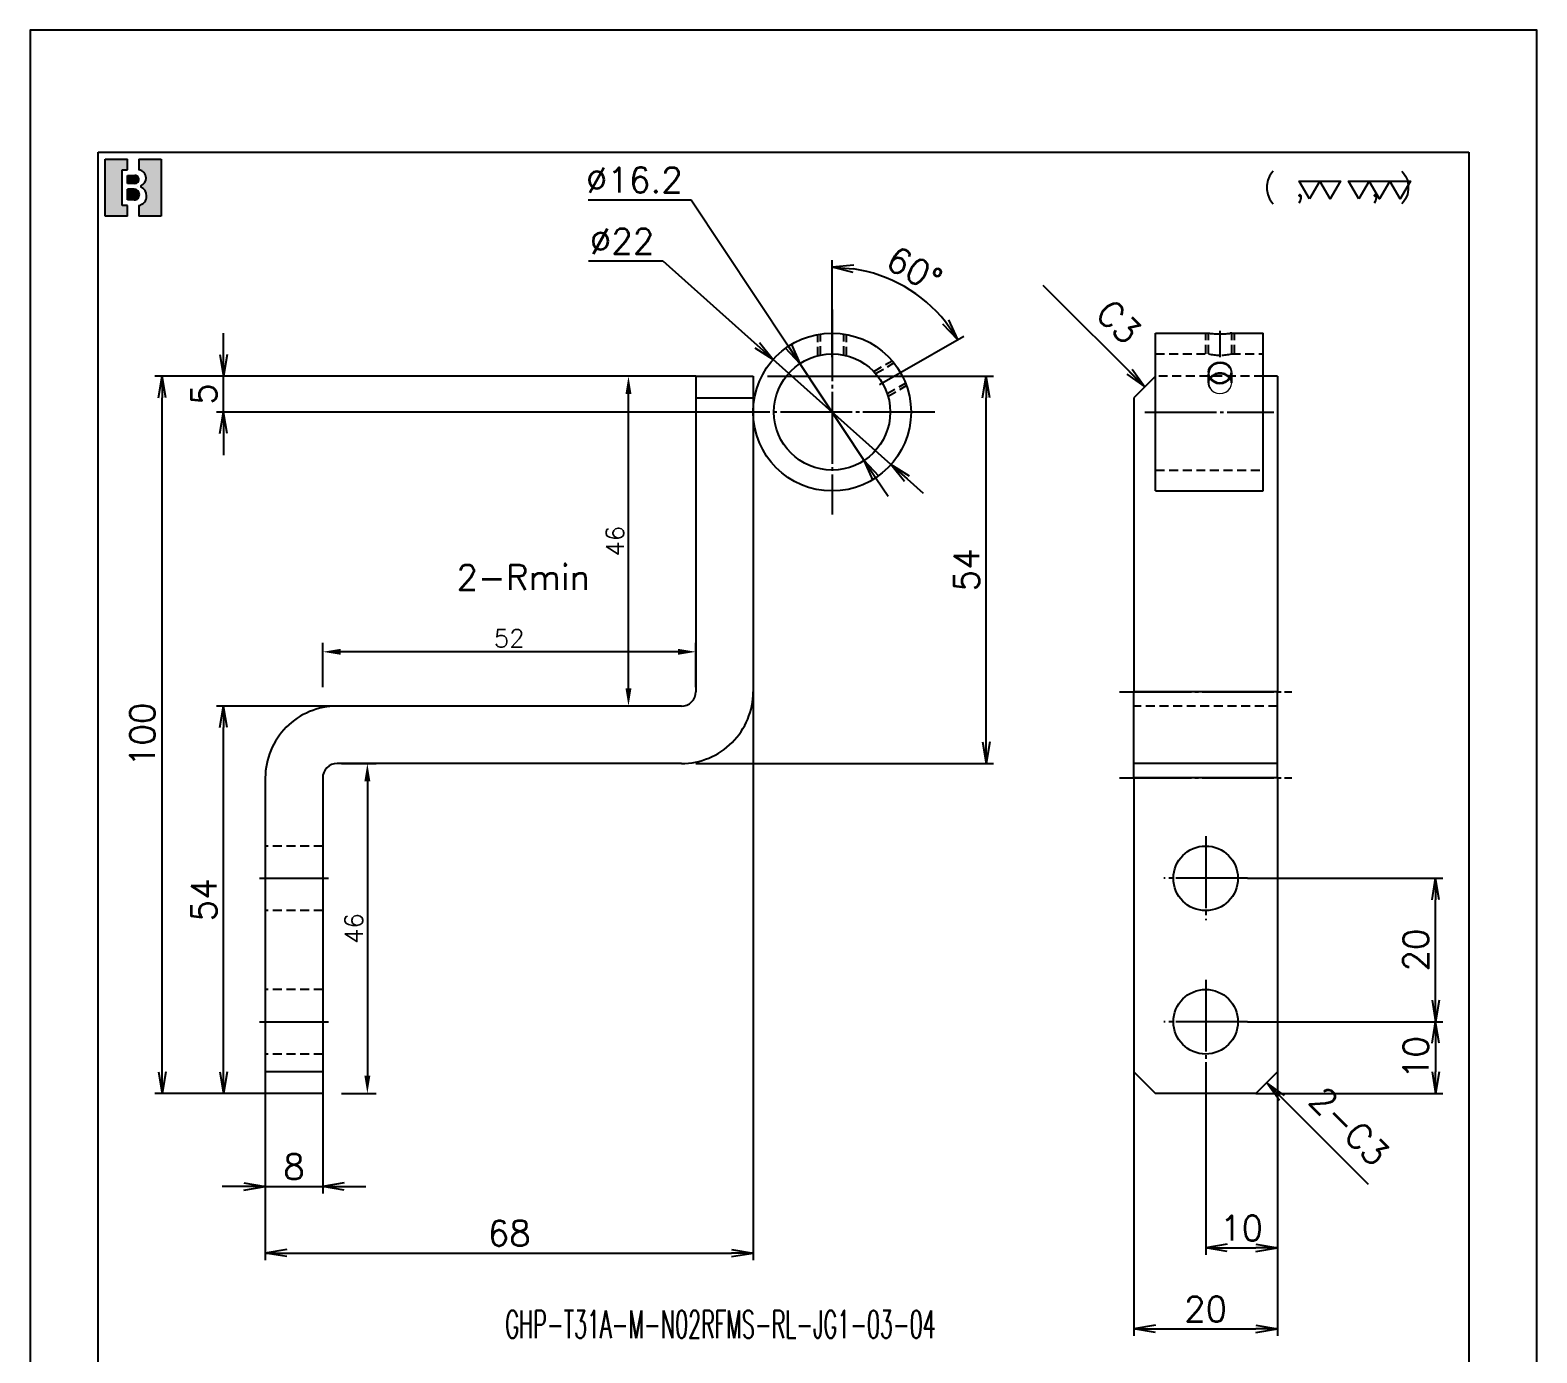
# Model space of a CAD drawing. Header units: millimetres. Extents: x 169 to 68710, y -18996 to 3059.
# Drawn here: x 842 to 1052, y 2224.5 to 2408.9 of the extents above; entities that cross this region are included whole.
import ezdxf
from ezdxf.enums import TextEntityAlignment as Align

# ---------------------------------------------------------------- set-up
doc = ezdxf.new("R2010")
doc.units = ezdxf.units.MM
for name, pattern in [('CENTER-HOKUTO', [23, 20, -1, 1, -1]), ('DASHED', [15, 12, -3]), ('HIDDEN-HOKUTO', [3.8, 2.5, -1.3])]:
    doc.linetypes.add(name, pattern=pattern)
doc.layers.add('AM_4', color=253, linetype='Continuous', lineweight=25)
for name, color, linetype in [('AM_7', 2, 'CENTER-HOKUTO'), ('AM_HID', 1, 'HIDDEN-HOKUTO'), ('AM_VIS', 7, 'Continuous'), ('list', 3, 'Continuous'), ('title_frame', 7, 'Continuous'), ('word_dim', 253, 'Continuous')]:
    doc.layers.add(name, color=color, linetype=linetype)
doc.styles.add('MX_NOTE_STANDARD', font='txt.shx', dxfattribs={"bigfont": 'bigfont.shx'})
doc.styles.get("Standard").update_dxf_attribs({"font": 'txt', "bigfont": 'gbcbig.shx'})
doc.dimstyles.new('ISO-25', dxfattribs={"dimtxt": 2.5, "dimasz": 2.5, "dimexe": 1.25, "dimexo": 0.625, "dimtad": 1, "dimtxsty": 'Standard', "dimcen": 2.5, "dimadec": 0, "dimazin": 0, "dimtfac": 1, "dimtmove": 0, "dimatfit": 3, "dimfxl": 0, "dimarcsym": 0})
doc.dimstyles.new('STANDARD 1-1', dxfattribs={"dimtxt": 3.5, "dimasz": 3, "dimexe": 1, "dimexo": 0, "dimgap": 1, "dimtad": 3, "dimdsep": 46, "dimtxsty": 'Standard', "dimblk1": 'OPEN', "dimblk2": 'OPEN', "dimsah": 1, "dimcen": 0, "dimclrd": 256, "dimclre": 256, "dimclrt": 3, "dimazin": 2, "dimtfac": 1, "dimtmove": 0, "dimatfit": 3, "dimldrblk": 'OPEN', "dimfxl": 0, "dimtolj": 1, "dimlwd": 25, "dimlwe": 25, "dimarcsym": 0})
doc.dimstyles.new('STANDARD 1-1$0', dxfattribs={"dimtxt": 3.5, "dimasz": 3, "dimexe": 1, "dimexo": 0, "dimgap": 1, "dimtad": 3, "dimdsep": 46, "dimtxsty": 'Standard', "dimblk1": 'OPEN', "dimblk2": 'OPEN', "dimsah": 1, "dimcen": 0, "dimclrd": 256, "dimclre": 256, "dimclrt": 3, "dimazin": 2, "dimtfac": 1, "dimtmove": 0, "dimatfit": 3, "dimldrblk": 'OPEN', "dimfxl": 0, "dimtolj": 1, "dimlwd": 25, "dimlwe": 25, "dimarcsym": 0})
doc.dimstyles.new('STANDARD 1-1$2', dxfattribs={"dimtxt": 3.5, "dimasz": 3, "dimexe": 1, "dimexo": 0, "dimgap": 1, "dimtad": 3, "dimtoh": 1, "dimdsep": 46, "dimtxsty": 'Standard', "dimblk1": 'OPEN', "dimblk2": 'OPEN', "dimsah": 1, "dimcen": 0, "dimclrd": 256, "dimclre": 256, "dimclrt": 3, "dimazin": 2, "dimtfac": 1, "dimtmove": 0, "dimatfit": 3, "dimldrblk": 'OPEN', "dimfxl": 0, "dimtolj": 1, "dimlwd": 25, "dimlwe": 25, "dimarcsym": 0})
doc.dimstyles.new('STANDARD 1-1$3', dxfattribs={"dimtxt": 3.5, "dimasz": 3, "dimexe": 1, "dimexo": 0, "dimgap": 1, "dimtad": 3, "dimtoh": 1, "dimdsep": 46, "dimtxsty": 'Standard', "dimblk1": 'OPEN', "dimblk2": 'OPEN', "dimsah": 1, "dimcen": 0, "dimclrd": 256, "dimclre": 256, "dimclrt": 3, "dimazin": 2, "dimtfac": 1, "dimtmove": 0, "dimatfit": 3, "dimldrblk": 'OPEN', "dimfxl": 0, "dimtolj": 1, "dimlwd": 25, "dimlwe": 25, "dimarcsym": 0})

# ---------------------------------------------------------------- blocks, each defined once
blk = doc.blocks.new('B\\M+18B40\\M+196A7\\M+100CF\\M+100B0\\M+100B8')
blk.add_hatch(color=1).paths.add_polyline_path([(0.3999999986702711, 0.8149999997779807), (0.3999999986702711, 0.9999999997779806), (-1.3297288e-09, 0.9999999997779806), (-1.3297288e-09, -2.220193e-10), (0.3999999986702711, -2.220193e-10), (0.3999999986702711, 0.1849999997779807), (0.2999999986702711, 0.1849999997779807), (0.2999999986702711, 0.8149999997779807)])
h = blk.add_hatch(color=1)
edge = h.paths.add_edge_path()
edge.add_line((0.5999999986702714, 0.9999999997779806), (0.5999999986702718, 0.8142220507965398))
edge.add_arc((0.5849999986702712, 0.6699999997779816), 0.1449999999999991, -5.115907697472721e-13, 84.06222754839428, ccw=False)
edge.add_arc((0.5849999986702707, 0.6699999997779802), 0.1449999999999993, -69.82872865353448, 1.1368683772161603e-13, ccw=False)
edge.add_line((0.6349999986702715, 0.5338934238898192), (0.6349999986702711, 0.5120827805020305))
edge.add_arc((0.5699999986702688, 0.3549999997779789), 0.1700000000000021, 3.979039320256561e-13, 67.5204943905955, ccw=False)
edge.add_arc((0.5699999986702724, 0.3549999997779802), 0.1699999999999993, -79.83575137827683, 0, ccw=False)
edge.add_line((0.5999999986702714, 0.1876679944711657), (0.5999999986702714, -2.220192918400699e-10))
edge.add_line((0.5999999986702714, -2.220193e-10), (0.9999999986702712, -2.220193e-10))
edge.add_line((0.9999999986702712, -2.220193e-10), (0.9999999986702712, 0.9999999997779806))
edge.add_line((0.9999999986702712, 0.9999999997779806), (0.5999999986702714, 0.9999999997779806))
h = blk.add_hatch(color=1)
edge = h.paths.add_edge_path()
edge.add_arc((0.5299999986702706, 0.6449999997779808), 0.07, 359.9999999999989, 450)
edge.add_line((0.5299999986702706, 0.7149999997779806), (0.3999999986702711, 0.7149999997779806))
edge.add_line((0.3999999986702711, 0.7149999997779806), (0.3999999986702711, 0.5749999997779809))
edge.add_line((0.3999999986702711, 0.5749999997779809), (0.5299999986702701, 0.5749999997779809))
edge.add_arc((0.5299999986702701, 0.6449999997779808), 0.07, 270, 359.9999999999999)
h = blk.add_hatch(color=1)
edge = h.paths.add_edge_path()
edge.add_arc((0.5149999986702705, 0.3799999997779802), 0.095, 1.018e-13, 90)
edge.add_line((0.5149999986702705, 0.4749999997779804), (0.3999999986702711, 0.4749999997779808))
edge.add_line((0.3999999986702711, 0.4749999997779808), (0.3999999986702711, 0.2849999997779809))
edge.add_line((0.3999999986702711, 0.2849999997779809), (0.5149999986702718, 0.2849999997779809))
edge.add_arc((0.5149999986702718, 0.379999999777981), 0.095, 270, 360.0000000000003)
at = {"color": 1}
for p, q in [((-1.3297288e-09, -2.220193e-10), (-1.3297288e-09, 0.9999999997779806)), ((-1.3297288e-09, 0.9999999997779806), (0.3999999986702711, 0.9999999997779806)), ((0.2999999986702711, 0.8149999997779807), (0.3999999986702711, 0.8149999997779807)), ((0.2999999986702711, 0.1849999997779807), (0.2999999986702711, 0.8149999997779807)), ((0.3999999986702711, 0.8149999997779807), (0.3999999986702711, 0.9999999997779806)), ((0.5999999986702714, 0.9999999997779806), (0.5999999986702718, 0.8142220507965398)), ((0.5999999986702714, 0.9999999997779806), (0.9999999986702712, 0.9999999997779806)), ((0.9999999986702712, 0.9999999997779806), (0.9999999986702712, -2.220193e-10)), ((0.3999999986702711, 0.7149999997779806), (0.5299999986702706, 0.7149999997779806)), ((0.3999999986702711, 0.5749999997779809), (0.3999999986702711, 0.7149999997779806)), ((0.5299999986702701, 0.5749999997779809), (0.3999999986702711, 0.5749999997779809)), ((0.5999999986702705, 0.6449999997779794), (0.59999999867027, 0.6449999997779803)), ((0.6349999986702715, 0.5338934238898192), (0.6349999986702711, 0.5120827805020305)), ((0.7299999986702704, 0.6699999997779807), (0.7299999986702704, 0.6699999997779802)), ((0.5149999986702705, 0.4749999997779804), (0.3999999986702711, 0.4749999997779808)), ((0.3999999986702711, 0.2849999997779809), (0.3999999986702711, 0.4749999997779808)), ((0.5149999986702718, 0.2849999997779809), (0.3999999986702711, 0.2849999997779809)), ((0.5699999986702711, 0.5249999997779802), (0.5699999986702716, 0.5249999997779807)), ((0.6099999986702707, 0.3799999997779806), (0.609999998670272, 0.3799999997779815)), ((0.739999998670271, 0.3549999997779802), (0.739999998670271, 0.3549999997779802)), ((0.3999999986702711, 0.1849999997779807), (0.2999999986702711, 0.1849999997779807)), ((0.3999999986702711, -2.220193e-10), (0.3999999986702711, 0.1849999997779807)), ((0.5999999986702714, 0.1876679944711657), (0.5999999986702714, -2.220193e-10)), ((0.3999999986702711, -2.220193e-10), (-1.3297288e-09, -2.220193e-10)), ((0.9999999986702712, -2.220193e-10), (0.5999999986702714, -2.220193e-10))]:
    blk.add_line(p, q, dxfattribs=at)
for centre, radius, start, end in [((0.5849999986702712, 0.6699999997779816), 0.1449999999999991, 359.9999999999995, 84.06222754839432), ((0.5299999986702706, 0.6449999997779808), 0.07, 359.9999999999989, 90), ((0.5299999986702701, 0.6449999997779808), 0.07, 270, 359.9999999999999), ((0.5849999986702707, 0.6699999997779802), 0.1449999999999993, 290.1712713464655, 1.781e-13), ((0.5149999986702705, 0.3799999997779802), 0.095, 1.018e-13, 90), ((0.5149999986702718, 0.379999999777981), 0.095, 270, 2.799e-13), ((0.5699999986702724, 0.3549999997779802), 0.1699999999999993, 280.1642486217232, 0), ((0.5699999986702688, 0.3549999997779789), 0.1700000000000021, 4.58e-13, 67.52049439059552)]:
    blk.add_arc(centre, radius, start, end, dxfattribs=at)
blk.add_attdef('B機密ﾏｰｸ', (-0.0857467348302255, 1.074949466596297), '', height=0.2)
blk = doc.blocks.new('_Open')
at = {"color": 0, "lineweight": -2}
for p, q in [((-1, 0.1666666666666667), (0, 0)), ((-1, -0.1666666666666667), (0, 0)), ((0, 0), (-1, 0))]:
    blk.add_line(p, q, dxfattribs=at)
blk = doc.blocks.new('*D87')
at = {"layer": 'DEFPOINTS', "color": 0, "ltscale": 2, "transparency": 16777216}
for p in [(1005.803133037604, 2264.765873677528), (1015.803133037604, 2264.765873677528), (1015.803133037604, 2239.101579718213)]:
    blk.add_point(p, dxfattribs=at)
at = {"layer": 'word_dim', "lineweight": 25, "ltscale": 2, "transparency": 16777216}
for p, q in [((1005.803133037604, 2264.765873677528), (1005.803133037604, 2238.101579718213)), ((1015.803133037604, 2264.765873677528), (1015.803133037604, 2238.101579718213)), ((1008.803133037604, 2239.101579718213), (1012.803133037604, 2239.101579718213))]:
    blk.add_line(p, q, dxfattribs=at)
at = {"layer": 'word_dim', "lineweight": 25, "ltscale": 2, "transparency": 16777216, "xscale": 3, "yscale": 3, "zscale": 3, "rotation": 180}
blk.add_blockref('_Open', (1005.803133037604, 2239.101579718213), dxfattribs=at)
at = {"layer": 'word_dim', "lineweight": 25, "ltscale": 2, "transparency": 16777216, "xscale": 3, "yscale": 3, "zscale": 3}
blk.add_blockref('_Open', (1015.803133037604, 2239.101579718213), dxfattribs=at)
at = {"layer": 'word_dim', "color": 3, "ltscale": 2, "transparency": 16777216, "insert": (1010.803133037604, 2241.851579718213), "char_height": 3.5, "attachment_point": 5}
blk.add_mtext('\\A1;10', dxfattribs=at)
blk = doc.blocks.new('*D88')
at = {"layer": 'DEFPOINTS', "color": 0, "ltscale": 2, "transparency": 16777216}
for p in [(1011.653132942237, 2270.615872151649), (1012.803133037604, 2260.615872151649), (1037.848943592785, 2260.615872151649)]:
    blk.add_point(p, dxfattribs=at)
at = {"layer": 'word_dim', "lineweight": 25, "ltscale": 2, "transparency": 16777216}
for p, q in [((1011.653132942237, 2270.615872151649), (1038.848943592785, 2270.615872151649)), ((1037.848943592785, 2267.615872151649), (1037.848943592785, 2263.615872151649)), ((1012.803133037604, 2260.615872151649), (1038.848943592785, 2260.615872151649))]:
    blk.add_line(p, q, dxfattribs=at)
at = {"layer": 'word_dim', "lineweight": 25, "ltscale": 2, "transparency": 16777216, "xscale": 3, "yscale": 3, "zscale": 3}
for p, rotation in [((1037.848943592785, 2270.615872151649), 90), ((1037.848943592785, 2260.615872151649), 270)]:
    blk.add_blockref('_Open', p, dxfattribs=dict(at, rotation=rotation))
at = {"layer": 'word_dim', "color": 3, "ltscale": 2, "transparency": 16777216, "insert": (1035.098943592784, 2265.615872151649), "char_height": 3.5, "attachment_point": 5, "rotation": 90}
blk.add_mtext('\\A1;10', dxfattribs=at)
blk = doc.blocks.new('*D89')
at = {"layer": 'DEFPOINTS', "color": 0, "ltscale": 2, "transparency": 16777216}
for p in [(1011.653132942237, 2290.615872151649), (1037.848943592785, 2290.615872151649), (1011.653132942237, 2270.615872151649)]:
    blk.add_point(p, dxfattribs=at)
at = {"layer": 'word_dim', "lineweight": 25, "ltscale": 2, "transparency": 16777216}
for p, q in [((1011.653132942237, 2290.615872151649), (1038.848943592785, 2290.615872151649)), ((1037.848943592785, 2273.615872151649), (1037.848943592785, 2287.615872151649)), ((1011.653132942237, 2270.615872151649), (1038.848943592785, 2270.615872151649))]:
    blk.add_line(p, q, dxfattribs=at)
at = {"layer": 'word_dim', "lineweight": 25, "ltscale": 2, "transparency": 16777216, "xscale": 3, "yscale": 3, "zscale": 3}
for p, rotation in [((1037.848943592785, 2290.615872151649), 90), ((1037.848943592785, 2270.615872151649), 270)]:
    blk.add_blockref('_Open', p, dxfattribs=dict(at, rotation=rotation))
at = {"layer": 'word_dim', "color": 3, "ltscale": 2, "transparency": 16777216, "insert": (1035.098943592784, 2280.615872151649), "char_height": 3.5, "attachment_point": 5, "rotation": 90}
blk.add_mtext('\\A1;20', dxfattribs=at)
blk = doc.blocks.new('*D90')
at = {"layer": 'DEFPOINTS', "color": 0, "ltscale": 2, "transparency": 16777216}
for p in [(995.803133037604, 2263.615872151649), (1015.803133037604, 2263.615872151649), (1015.803133037604, 2227.814111562673)]:
    blk.add_point(p, dxfattribs=at)
at = {"layer": 'word_dim', "lineweight": 25, "ltscale": 2, "transparency": 16777216}
for p, q in [((995.803133037604, 2263.615872151649), (995.803133037604, 2226.814111562673)), ((1015.803133037604, 2263.615872151649), (1015.803133037604, 2226.814111562673)), ((998.803133037604, 2227.814111562673), (1012.803133037604, 2227.814111562673))]:
    blk.add_line(p, q, dxfattribs=at)
at = {"layer": 'word_dim', "lineweight": 25, "ltscale": 2, "transparency": 16777216, "xscale": 3, "yscale": 3, "zscale": 3, "rotation": 180}
blk.add_blockref('_Open', (995.803133037604, 2227.814111562673), dxfattribs=at)
at = {"layer": 'word_dim', "lineweight": 25, "ltscale": 2, "transparency": 16777216, "xscale": 3, "yscale": 3, "zscale": 3}
blk.add_blockref('_Open', (1015.803133037604, 2227.814111562673), dxfattribs=at)
at = {"layer": 'word_dim', "color": 3, "ltscale": 2, "transparency": 16777216, "insert": (1005.803133037604, 2230.564111562673), "char_height": 3.5, "attachment_point": 5}
blk.add_mtext('\\A1;20', dxfattribs=at)
blk = doc.blocks.new('*D91')
at = {"layer": 'DEFPOINTS', "color": 0, "ltscale": 2, "transparency": 16777216}
for p in [(860.3591288572137, 2360.615872151649), (934.7348098444568, 2360.615872151649), (874.7348098444569, 2260.615872151649)]:
    blk.add_point(p, dxfattribs=at)
at = {"layer": 'word_dim', "lineweight": 25, "ltscale": 2, "transparency": 16777216}
for p, q in [((934.7348098444568, 2360.615872151649), (859.3591288572137, 2360.615872151649)), ((860.3591288572137, 2263.615872151649), (860.3591288572137, 2357.615872151649)), ((874.7348098444569, 2260.615872151649), (859.3591288572137, 2260.615872151649))]:
    blk.add_line(p, q, dxfattribs=at)
at = {"layer": 'word_dim', "lineweight": 25, "ltscale": 2, "transparency": 16777216, "xscale": 3, "yscale": 3, "zscale": 3}
for p, rotation in [((860.3591288572137, 2360.615872151649), 90), ((860.3591288572137, 2260.615872151649), 270)]:
    blk.add_blockref('_Open', p, dxfattribs=dict(at, rotation=rotation))
at = {"layer": 'word_dim', "color": 3, "ltscale": 2, "transparency": 16777216, "insert": (857.6091288572134, 2310.615872151649), "char_height": 3.5, "attachment_point": 5, "rotation": 90}
blk.add_mtext('\\A1;100', dxfattribs=at)
blk = doc.blocks.new('*D92')
at = {"layer": 'DEFPOINTS', "color": 0, "ltscale": 2, "transparency": 16777216}
for p in [(868.9128968211957, 2314.615872151649), (884.7348098444568, 2314.615872151649), (874.7348098444569, 2260.615872151649)]:
    blk.add_point(p, dxfattribs=at)
at = {"layer": 'word_dim', "lineweight": 25, "ltscale": 2, "transparency": 16777216}
for p, q in [((884.7348098444568, 2314.615872151649), (867.9128968211957, 2314.615872151649)), ((868.9128968211957, 2263.615872151649), (868.9128968211957, 2311.615872151649)), ((874.7348098444569, 2260.615872151649), (867.9128968211957, 2260.615872151649))]:
    blk.add_line(p, q, dxfattribs=at)
at = {"layer": 'word_dim', "lineweight": 25, "ltscale": 2, "transparency": 16777216, "xscale": 3, "yscale": 3, "zscale": 3}
for p, rotation in [((868.9128968211957, 2314.615872151649), 90), ((868.9128968211957, 2260.615872151649), 270)]:
    blk.add_blockref('_Open', p, dxfattribs=dict(at, rotation=rotation))
at = {"layer": 'word_dim', "color": 3, "ltscale": 2, "transparency": 16777216, "insert": (866.1628968211953, 2287.615872151649), "char_height": 3.5, "attachment_point": 5, "rotation": 90}
blk.add_mtext('\\A1;54', dxfattribs=at)
blk = doc.blocks.new('*D93')
at = {"layer": 'DEFPOINTS', "color": 0, "ltscale": 2, "transparency": 16777216}
for p in [(944.7348098444568, 2360.615872151649), (975.2109476458357, 2360.615872151649), (934.7348098444568, 2306.615872151649)]:
    blk.add_point(p, dxfattribs=at)
at = {"layer": 'word_dim', "lineweight": 25, "ltscale": 2, "transparency": 16777216}
for p, q in [((944.7348098444568, 2360.615872151649), (976.2109476458357, 2360.615872151649)), ((975.2109476458357, 2309.615872151649), (975.2109476458357, 2357.615872151649)), ((934.7348098444568, 2306.615872151649), (976.2109476458357, 2306.615872151649))]:
    blk.add_line(p, q, dxfattribs=at)
at = {"layer": 'word_dim', "lineweight": 25, "ltscale": 2, "transparency": 16777216, "xscale": 3, "yscale": 3, "zscale": 3}
for p, rotation in [((975.2109476458357, 2360.615872151649), 90), ((975.2109476458357, 2306.615872151649), 270)]:
    blk.add_blockref('_Open', p, dxfattribs=dict(at, rotation=rotation))
at = {"layer": 'word_dim', "color": 3, "ltscale": 2, "transparency": 16777216, "insert": (972.4609476458354, 2333.615872151649), "char_height": 3.5, "attachment_point": 5, "rotation": 90}
blk.add_mtext('\\A1;54', dxfattribs=at)
blk = doc.blocks.new('*D94')
at = {"layer": 'DEFPOINTS', "color": 0, "ltscale": 2, "transparency": 16777216}
for p in [(942.7348098444569, 2316.615872151649), (874.7348098444569, 2260.615872151649), (942.7348098444569, 2238.374337647163)]:
    blk.add_point(p, dxfattribs=at)
at = {"layer": 'word_dim', "lineweight": 25, "ltscale": 2, "transparency": 16777216}
for p, q in [((942.7348098444569, 2316.615872151649), (942.7348098444569, 2237.374337647163)), ((874.7348098444569, 2260.615872151649), (874.7348098444569, 2237.374337647163)), ((877.7348098444569, 2238.374337647163), (939.7348098444569, 2238.374337647163))]:
    blk.add_line(p, q, dxfattribs=at)
at = {"layer": 'word_dim', "lineweight": 25, "ltscale": 2, "transparency": 16777216, "xscale": 3, "yscale": 3, "zscale": 3, "rotation": 180}
blk.add_blockref('_Open', (874.7348098444569, 2238.374337647163), dxfattribs=at)
at = {"layer": 'word_dim', "lineweight": 25, "ltscale": 2, "transparency": 16777216, "xscale": 3, "yscale": 3, "zscale": 3}
blk.add_blockref('_Open', (942.7348098444569, 2238.374337647163), dxfattribs=at)
at = {"layer": 'word_dim', "color": 3, "ltscale": 2, "transparency": 16777216, "insert": (908.7348098444569, 2241.124337647163), "char_height": 3.5, "attachment_point": 5}
blk.add_mtext('\\A1;68', dxfattribs=at)
blk = doc.blocks.new('*D95')
at = {"layer": 'DEFPOINTS', "color": 0, "ltscale": 2, "transparency": 16777216}
for p in [(874.7348098444569, 2260.615872151649), (882.7348098444569, 2260.615872151649), (882.7348098444569, 2247.651011339543)]:
    blk.add_point(p, dxfattribs=at)
at = {"layer": 'word_dim', "lineweight": 25, "ltscale": 2, "transparency": 16777216}
for p, q in [((874.7348098444569, 2260.615872151649), (874.7348098444569, 2246.651011339543)), ((882.7348098444569, 2260.615872151649), (882.7348098444569, 2246.651011339543)), ((871.7348098444569, 2247.651011339543), (868.7348098444569, 2247.651011339543)), ((874.7348098444569, 2247.651011339543), (882.7348098444569, 2247.651011339543)), ((885.7348098444569, 2247.651011339543), (888.7348098444569, 2247.651011339543))]:
    blk.add_line(p, q, dxfattribs=at)
at = {"layer": 'word_dim', "lineweight": 25, "ltscale": 2, "transparency": 16777216, "xscale": 3, "yscale": 3, "zscale": 3}
blk.add_blockref('_Open', (874.7348098444569, 2247.651011339543), dxfattribs=at)
at = {"layer": 'word_dim', "lineweight": 25, "ltscale": 2, "transparency": 16777216, "xscale": 3, "yscale": 3, "zscale": 3, "rotation": 180}
blk.add_blockref('_Open', (882.7348098444569, 2247.651011339543), dxfattribs=at)
at = {"layer": 'word_dim', "color": 3, "ltscale": 2, "transparency": 16777216, "insert": (878.7348098444569, 2250.401011339543), "char_height": 3.5, "attachment_point": 5}
blk.add_mtext('\\A1;8', dxfattribs=at)
blk = doc.blocks.new('*D96')
at = {"layer": 'DEFPOINTS', "color": 0, "ltscale": 2, "transparency": 16777216}
for p in [(868.9128968211957, 2360.615872151649), (934.7348098444568, 2360.615872151649), (942.0348100351916, 2355.615872151649)]:
    blk.add_point(p, dxfattribs=at)
at = {"layer": 'word_dim', "lineweight": 25, "ltscale": 2, "transparency": 16777216}
for p, q in [((868.9128968211957, 2363.615872151649), (868.9128968211957, 2366.615872151649)), ((934.7348098444568, 2360.615872151649), (867.9128968211957, 2360.615872151649)), ((868.9128968211957, 2355.615872151649), (868.9128968211957, 2360.615872151649)), ((942.0348100351916, 2355.615872151649), (867.9128968211957, 2355.615872151649)), ((868.9128968211957, 2352.615872151649), (868.9128968211957, 2349.615872151649))]:
    blk.add_line(p, q, dxfattribs=at)
at = {"layer": 'word_dim', "lineweight": 25, "ltscale": 2, "transparency": 16777216, "xscale": 3, "yscale": 3, "zscale": 3}
for p, rotation in [((868.9128968211957, 2360.615872151649), 270), ((868.9128968211957, 2355.615872151649), 90)]:
    blk.add_blockref('_Open', p, dxfattribs=dict(at, rotation=rotation))
at = {"layer": 'word_dim', "color": 3, "ltscale": 2, "transparency": 16777216, "insert": (866.1628968211953, 2358.115872151649), "char_height": 3.5, "attachment_point": 5, "rotation": 90}
blk.add_mtext('\\A1;5', dxfattribs=at)
blk = doc.blocks.new('*D97')
at = {"layer": 'DEFPOINTS', "color": 0, "ltscale": 2, "transparency": 16777216}
for p in [(945.5278796721911, 2362.940235410491), (961.9417400167229, 2348.291508892807)]:
    blk.add_point(p, dxfattribs=at)
at = {"layer": 'word_dim', "lineweight": 25, "ltscale": 2, "transparency": 16777216}
for p, q in [((919.7963147642495, 2376.682553089436), (930.1296480975835, 2376.682553089436)), ((930.1296480975835, 2376.682553089436), (943.2896259888452, 2364.93778902654)), ((961.9417400167229, 2348.291508892807), (945.5278796721911, 2362.940235410491)), ((964.1799937000687, 2346.293955276759), (966.4182473834147, 2344.29640166071))]:
    blk.add_line(p, q, dxfattribs=at)
at = {"layer": 'word_dim', "lineweight": 25, "ltscale": 2, "transparency": 16777216, "xscale": 3, "yscale": 3, "zscale": 3}
for p, rotation in [((945.5278796721911, 2362.940235410491), 318.2523392771438), ((961.9417400167229, 2348.291508892807), 138.2523392771438)]:
    blk.add_blockref('_Open', p, dxfattribs=dict(at, rotation=rotation))
at = {"layer": 'word_dim', "color": 3, "ltscale": 2, "transparency": 16777216, "insert": (924.4629814309162, 2379.432553089436), "char_height": 3.5, "attachment_point": 5}
blk.add_mtext('\\A1;∅22', dxfattribs=at)
blk = doc.blocks.new('*D98')
at = {"layer": 'DEFPOINTS', "color": 0, "ltscale": 2, "transparency": 16777216}
for p in [(949.2559906674948, 2362.364959406966), (958.2136290214336, 2348.866784896317)]:
    blk.add_point(p, dxfattribs=at)
at = {"layer": 'word_dim', "lineweight": 25, "ltscale": 2, "transparency": 16777216}
for p, q in [((919.7584910109855, 2385.21568805328), (934.0918243443978, 2385.21568805328)), ((934.0918243443978, 2385.21568805328), (947.5971687500983, 2364.864621353383)), ((958.2136290214336, 2348.866784896317), (949.2559906674948, 2362.364959406966)), ((959.87245093883, 2346.3671229499), (961.5312728562265, 2343.867461003483))]:
    blk.add_line(p, q, dxfattribs=at)
at = {"layer": 'word_dim', "lineweight": 25, "ltscale": 2, "transparency": 16777216, "xscale": 3, "yscale": 3, "zscale": 3}
for p, rotation in [((949.2559906674948, 2362.364959406966), 303.5689879405311), ((958.2136290214336, 2348.866784896317), 123.5689879405311)]:
    blk.add_blockref('_Open', p, dxfattribs=dict(at, rotation=rotation))
at = {"layer": 'word_dim', "color": 3, "ltscale": 2, "transparency": 16777216, "insert": (926.1751576776521, 2387.96568805328), "char_height": 3.5, "attachment_point": 5}
blk.add_mtext('\\A1;∅16.2', dxfattribs=at)
blk = doc.blocks.new('*D99')
at = {"layer": 'DEFPOINTS', "color": 0, "ltscale": 2, "transparency": 16777216}
for p in [(966.710796203636, 2371.079973085063), (953.7348098444569, 2366.892025716102), (953.7348098444568, 2363.248379475867), (963.5002517389881, 2361.253933675086), (960.344734160863, 2359.432125813758)]:
    blk.add_point(p, dxfattribs=at)
at = {"layer": 'word_dim', "lineweight": 25, "ltscale": 2, "transparency": 16777216}
for p, q in [((953.7348098444569, 2366.892025716102), (953.7348098444573, 2376.802882043303)), ((963.5002517389881, 2361.253933675086), (972.0833100404042, 2366.209280207191))]:
    blk.add_line(p, q, dxfattribs=at)
blk.add_arc((953.7348098444564, 2355.61594929619), 20.18693274711228, 38.52221432814713, 81.47736267001582, dxfattribs=at)
at = {"layer": 'word_dim', "lineweight": 25, "ltscale": 2, "transparency": 16777216, "xscale": 3, "yscale": 3, "zscale": 3}
for p, rotation in [((953.7348098444572, 2375.802882043302), 175.7386813350068), ((971.2172809452561, 2365.709286600875), 304.2608956631561)]:
    blk.add_blockref('_Open', p, dxfattribs=dict(at, rotation=rotation))
at = {"layer": 'word_dim', "color": 3, "ltscale": 2, "transparency": 16777216, "insert": (965.2033495435298, 2375.479873405397), "char_height": 3.5, "attachment_point": 5, "rotation": 329.9997884990829}
blk.add_mtext('\\A1;60°', dxfattribs=at)
blk = doc.blocks.new('*D116')
at = {"color": 0, "lineweight": -2, "transparency": 16777216}
for p, q in [((885.3598098444573, 2306.61587215165), (890.2091015464201, 2306.61587215165)), ((888.9591015464201, 2304.11587215165), (888.9591015464202, 2263.11587215165)), ((885.3598098444573, 2260.61587215165), (890.2091015464202, 2260.61587215165))]:
    blk.add_line(p, q, dxfattribs=at)
at = {"color": 0, "transparency": 16777216}
for points in [[(888.5424348797535, 2304.11587215165), (889.3757682130868, 2304.11587215165), (888.9591015464201, 2306.61587215165)], [(888.5424348797536, 2263.11587215165), (889.3757682130869, 2263.11587215165), (888.9591015464202, 2260.61587215165)]]:
    blk.add_solid(points, dxfattribs=at)
at = {"layer": 'DEFPOINTS', "color": 0, "transparency": 16777216}
for p in [(884.7348098444573, 2306.61587215165), (884.7348098444573, 2260.61587215165), (888.9591015464202, 2260.61587215165)]:
    blk.add_point(p, dxfattribs=at)
at = {"color": 0, "transparency": 16777216, "insert": (887.0841015464206, 2283.615872151649), "char_height": 2.5, "attachment_point": 5, "rotation": 90}
blk.add_mtext('46', dxfattribs=at)
blk = doc.blocks.new('*D117')
at = {"color": 0, "lineweight": -2, "transparency": 16777216}
for p, q in [((882.734809844457, 2317.240872151649), (882.734809844457, 2323.439922538865)), ((934.7348098444569, 2317.240872151649), (934.7348098444569, 2323.439922538865)), ((932.2348098444569, 2322.189922538865), (885.234809844457, 2322.189922538865))]:
    blk.add_line(p, q, dxfattribs=at)
at = {"color": 0, "transparency": 16777216}
for points in [[(885.234809844457, 2322.606589205532), (885.234809844457, 2321.773255872199), (882.734809844457, 2322.189922538865)], [(932.2348098444569, 2322.606589205532), (932.2348098444569, 2321.773255872199), (934.7348098444569, 2322.189922538865)]]:
    blk.add_solid(points, dxfattribs=at)
at = {"layer": 'DEFPOINTS', "color": 0, "transparency": 16777216}
for p in [(882.734809844457, 2322.189922538865), (882.734809844457, 2316.615872151649), (934.7348098444569, 2316.615872151649)]:
    blk.add_point(p, dxfattribs=at)
at = {"color": 0, "transparency": 16777216, "insert": (908.734809844457, 2324.064922538865), "char_height": 2.5, "attachment_point": 5}
blk.add_mtext('52', dxfattribs=at)
blk = doc.blocks.new('*D118')
at = {"color": 0, "lineweight": -2, "transparency": 16777216}
for p, q in [((932.1098098444573, 2360.61587215165), (924.104640956727, 2360.61587215165)), ((925.354640956727, 2317.11587215165), (925.354640956727, 2358.11587215165)), ((932.1098098444573, 2314.61587215165), (924.104640956727, 2314.61587215165))]:
    blk.add_line(p, q, dxfattribs=at)
at = {"color": 0, "transparency": 16777216}
for points in [[(924.9379742900604, 2358.11587215165), (925.7713076233937, 2358.11587215165), (925.354640956727, 2360.61587215165)], [(924.9379742900604, 2317.11587215165), (925.7713076233937, 2317.11587215165), (925.354640956727, 2314.61587215165)]]:
    blk.add_solid(points, dxfattribs=at)
at = {"layer": 'DEFPOINTS', "color": 0, "transparency": 16777216}
for p in [(925.354640956727, 2360.61587215165), (932.7348098444573, 2360.61587215165), (932.7348098444573, 2314.61587215165)]:
    blk.add_point(p, dxfattribs=at)
at = {"color": 0, "transparency": 16777216, "insert": (923.4796409567275, 2337.615872151649), "char_height": 2.5, "attachment_point": 5, "rotation": 90}
blk.add_mtext('46', dxfattribs=at)

msp = doc.modelspace()

# ---------------------------------------------------------------- linework, layer by layer
at = {"color": 7, "lineweight": 35}
for points in [[(1009.225679424323, 2361.775173909462), (1008.969575908698, 2362.061795003212), (1008.63522532276, 2362.276455647743), (1008.248262432135, 2362.410244710243), (1007.82321360401, 2362.459561116493), (1007.396638896979, 2362.418606526649), (1006.996248271979, 2362.288326985633), (1006.656648662604, 2362.078335530555), (1006.39401438526, 2361.795162923133), (1006.231050518073, 2361.454617268837), (1006.182161357916, 2361.115841634071)], [(1006.380586650885, 2360.429104573524), (1006.635896709479, 2360.112942464149), (1006.970430400885, 2359.867275960243), (1007.360567119635, 2359.709835774696), (1007.78708079151, 2359.652065999305), (1008.214632061041, 2359.701870686805), (1008.613985088385, 2359.855343587196), (1008.953157451666, 2360.096798665321), (1009.214204814948, 2360.41045833329), (1009.376131084479, 2360.77325130204), (1009.424104717291, 2361.115902669227)], [(1009.189180400885, 2360.371914632118), (1008.867342021979, 2360.678402669227), (1008.451753643073, 2360.883724934852), (1008.023530986823, 2360.976254231727), (1007.580354717291, 2360.976010091102), (1007.15231516651, 2360.882961995399), (1006.737947490729, 2360.677731282508), (1006.417085674323, 2360.371914632118)]]:
    msp.add_lwpolyline(points, dxfattribs=at)
at = {"color": 7, "linetype": 'DASHED', "lineweight": 13}
msp.add_lwpolyline([(1006.380586650885, 2358.974148518837), (1006.635530498541, 2358.652889973915), (1006.969820049323, 2358.401638753212), (1007.360261943854, 2358.239681966102), (1007.787447002448, 2358.180203206337), (1008.215547588385, 2358.231686360633), (1008.614900615729, 2358.389523274696), (1008.953706768073, 2358.636563069618), (1009.21432688526, 2358.955471761024), (1009.376192119635, 2359.322170979774), (1009.424104717291, 2359.665920979774)], dxfattribs=at)
at = {"layer": 'AM_4'}
for p, q in [((1015.803133037604, 2316.615872151649), (995.803133037604, 2316.615872151649)), ((1015.803133037604, 2304.615872151649), (995.803133037604, 2304.615872151649))]:
    msp.add_line(p, q, dxfattribs=at)
at = {"layer": 'AM_7', "ltscale": 0.5}
for p, q in [((953.7348098444569, 2369.915859944618), (953.7348098444569, 2341.31588435868)), ((953.7348098444569, 2363.248379475868), (953.7348098444569, 2366.892025716102)), ((1007.803133037604, 2363.246029622352), (1007.803133037604, 2366.922421223915)), ((960.3447341608631, 2359.432125813758), (963.5002517389881, 2361.253933675087)), ((968.0347976374256, 2355.615872151649), (939.4348220514881, 2355.615872151649)), ((997.303133037604, 2355.615872151649), (1015.303133037604, 2355.615872151649)), ((993.803133037604, 2316.615872151649), (1017.803133037604, 2316.615872151649)), ((993.803133037604, 2304.615872151649), (1017.803133037604, 2304.615872151649)), ((1005.803133037604, 2296.465878255165), (1005.803133037604, 2284.765866048133)), ((873.9348220514881, 2290.615872151649), (883.5347976374256, 2290.615872151649)), ((1011.653108623541, 2290.615872151649), (999.9531574516665, 2290.615872151649)), ((1005.803133037604, 2276.465878255165), (1005.803133037604, 2264.765866048133)), ((873.9348220514881, 2270.615872151649), (883.5347976374256, 2270.615872151649)), ((1011.653108623541, 2270.615872151649), (999.9531574516665, 2270.615872151649))]:
    msp.add_line(p, q, dxfattribs=at)
at = {"layer": 'AM_HID', "ltscale": 0.5}
for p, q in [((951.7348098444569, 2363.465084798133), (951.7348098444569, 2366.432522542274)), ((952.1138381647694, 2363.552029378212), (952.1138381647694, 2366.495785481727)), ((955.3557815241444, 2363.552029378212), (955.3557815241444, 2366.495785481727)), ((955.7348098444569, 2363.465084798133), (955.7348098444569, 2366.432522542274)), ((1005.803133037604, 2363.715878255165), (1005.803133037604, 2366.615872151649)), ((1006.182161357916, 2363.715878255165), (1006.182161357916, 2366.615872151649)), ((1009.424104717291, 2366.615872151649), (1009.356111553229, 2366.606045491493)), ((1009.424104717291, 2363.715878255165), (1009.424104717291, 2366.615872151649)), ((1009.803133037604, 2363.715878255165), (1009.803133037604, 2366.615872151649)), ((959.5324172663319, 2361.272518880165), (962.1023025202381, 2362.756253011024)), ((998.803133037604, 2363.715878255165), (1006.182161357916, 2363.715878255165)), ((1009.424104717291, 2363.715878255165), (1013.803133037604, 2363.715878255165)), ((959.7971877741444, 2360.98775935868), (962.3465652155506, 2362.459652669227)), ((1013.803133037604, 2360.615872151649), (998.803133037604, 2360.615872151649)), ((1006.182161357916, 2359.66582942704), (1006.182161357916, 2361.115841634071)), ((1009.424104717291, 2359.665920979774), (1009.424104717291, 2361.115902669227)), ((961.4182204889881, 2358.180111653602), (963.9675979303944, 2359.652004964149)), ((961.5324172663319, 2357.808438069618), (964.1023025202381, 2359.292141682899)), ((1009.225679424323, 2360.320217854774), (1009.189180400885, 2360.371914632118)), ((998.803133037604, 2347.515866048133), (1013.803133037604, 2347.515866048133)), ((1015.803133037604, 2316.615872151649), (995.803133037604, 2316.615872151649)), ((1015.803133037604, 2314.615872151649), (995.803133037604, 2314.615872151649)), ((1015.803133037604, 2304.615872151649), (995.803133037604, 2304.615872151649)), ((882.7348098444569, 2295.115872151649), (874.7348098444569, 2295.115872151649)), ((882.7348098444569, 2286.115872151649), (874.7348098444569, 2286.115872151649)), ((882.7348098444569, 2275.115872151649), (874.7348098444569, 2275.115872151649)), ((882.7348098444569, 2266.115872151649), (874.7348098444569, 2266.115872151649)), ((882.7348098444569, 2263.615872151649), (874.7348098444569, 2263.615872151649))]:
    msp.add_line(p, q, dxfattribs=at)
for centre, radius, start, end in [((1007.802766826666, 2377.473171956337), 10.97729206933353, 261.7810601122954, 277.1618811422837), ((1007.802095439948, 2371.641598470008), 8.089207181320248, 258.4499153827282, 280.1360460355483), ((1007.80417063526, 2371.641598470008), 8.08920718130006, 259.863948956264, 281.5500796082893), ((1007.534761455573, 2359.68160701493), 1.353204458894964, 180.6680967748746, 211.5061823115681), ((1007.35299876026, 2359.668179280555), 1.170860149579488, 143.0616589588747, 180.1156027727025), ((1008.25534251026, 2359.668698079383), 1.168722484816841, 359.8633203103869, 33.87888575535438)]:
    msp.add_arc(centre, radius, start, end, dxfattribs=at)
at = {"layer": 'AM_VIS', "ltscale": 0.275}
for p, q in [((998.803133037604, 2355.615872151649), (998.803133037604, 2366.615872151649)), ((1013.803133037604, 2355.615872151649), (1013.803133037604, 2366.615872151649)), ((998.803133037604, 2344.615872151649), (998.803133037604, 2355.615872151649)), ((1013.803133037604, 2344.615872151649), (1013.803133037604, 2355.615872151649))]:
    msp.add_line(p, q, dxfattribs=at)
at = {"layer": 'AM_VIS', "ltscale": 0.1844757080078125}
msp.add_line((998.803133037604, 2366.615872151649), (1006.182161357916, 2366.615872151649), dxfattribs=at)
at = {"layer": 'AM_VIS', "ltscale": 0.005008033888608987}
msp.add_line((1006.182161357916, 2366.615872151649), (1006.380586650885, 2366.588375813758), dxfattribs=at)
at = {"layer": 'AM_VIS', "ltscale": 0.001368934502914754}
msp.add_line((1009.225679424323, 2366.588375813758), (1009.17135813526, 2366.581478841102), dxfattribs=at)
at = {"layer": 'AM_VIS', "ltscale": 0.003290588640563919}
msp.add_line((1009.356111553229, 2366.606045491493), (1009.225679424323, 2366.588375813758), dxfattribs=at)
at = {"layer": 'AM_VIS', "ltscale": 0.1094757080078125}
msp.add_line((1009.424104717291, 2366.615872151649), (1013.803133037604, 2366.615872151649), dxfattribs=at)
at = {"layer": 'AM_VIS', "ltscale": 0.075}
for p, q in [((934.7348098444569, 2360.615872151649), (934.7348098444569, 2357.615872151649)), ((942.7348098444569, 2360.615872151649), (942.7348098444569, 2357.615872151649)), ((874.7348098444569, 2263.615872151649), (874.7348098444569, 2260.615872151649)), ((882.7348098444569, 2263.615872151649), (882.7348098444569, 2260.615872151649))]:
    msp.add_line(p, q, dxfattribs=at)
at = {"layer": 'AM_VIS', "ltscale": 0.2}
for p, q in [((934.7348098444569, 2360.615872151649), (942.7348098444569, 2360.615872151649)), ((934.7348098444569, 2357.615872151649), (942.7348098444569, 2357.615872151649)), ((882.7348098444569, 2263.615872151649), (874.7348098444569, 2263.615872151649)), ((882.7348098444569, 2260.615872151649), (874.7348098444569, 2260.615872151649))]:
    msp.add_line(p, q, dxfattribs=at)
at = {"layer": 'AM_VIS', "ltscale": 0.1060660171779821}
for p, q in [((998.803133037604, 2360.615872151649), (995.803133037604, 2357.615872151649)), ((995.803133037604, 2263.615872151649), (998.803133037604, 2260.615872151649)), ((1012.803133037604, 2260.615872151649), (1015.803133037604, 2263.615872151649))]:
    msp.add_line(p, q, dxfattribs=at)
at = {"layer": 'AM_VIS', "ltscale": 0.05}
for p, q in [((1015.803133037604, 2360.615872151649), (1013.803133037604, 2360.615872151649)), ((995.803133037604, 2304.615872151649), (995.803133037604, 2306.615872151649)), ((1015.803133037604, 2304.615872151649), (1015.803133037604, 2306.615872151649))]:
    msp.add_line(p, q, dxfattribs=at)
at = {"layer": 'AM_VIS'}
for p, q in [((1015.803133037604, 2360.615872151649), (1015.803133037604, 2316.615872151649)), ((934.7348098444569, 2357.615872151649), (934.7348098444569, 2316.615872151649)), ((942.7348098444569, 2357.615872151649), (942.7348098444569, 2316.615872151649)), ((995.803133037604, 2357.615872151649), (995.803133037604, 2316.615872151649)), ((932.7348098444569, 2314.615872151649), (884.7348098444569, 2314.615872151649)), ((932.7348098444569, 2306.615872151649), (884.7348098444569, 2306.615872151649)), ((1015.803133037604, 2306.615872151649), (995.803133037604, 2306.615872151649)), ((874.7348098444569, 2304.615872151649), (874.7348098444569, 2263.615872151649)), ((882.7348098444569, 2304.615872151649), (882.7348098444569, 2263.615872151649)), ((995.803133037604, 2304.615872151649), (995.803133037604, 2263.615872151649)), ((1015.803133037604, 2304.615872151649), (1015.803133037604, 2263.615872151649))]:
    msp.add_line(p, q, dxfattribs=at)
at = {"layer": 'AM_VIS', "ltscale": 0.375}
msp.add_line((998.803133037604, 2344.615872151649), (1013.803133037604, 2344.615872151649), dxfattribs=at)
at = {"layer": 'AM_VIS', "ltscale": 0.25}
for p, q in [((995.803133037604, 2306.615872151649), (995.803133037604, 2316.615872151649)), ((1015.803133037604, 2306.615872151649), (1015.803133037604, 2316.615872151649))]:
    msp.add_line(p, q, dxfattribs=at)
at = {"layer": 'AM_VIS', "ltscale": 0.35}
msp.add_line((1012.803133037604, 2260.615872151649), (998.803133037604, 2260.615872151649), dxfattribs=at)
at = {"layer": 'AM_VIS'}
for centre, radius in [((953.7348098444569, 2355.615872151649), 11), ((953.7348098444569, 2355.615872151649), 8.1), ((1005.803133037604, 2290.615872151649), 4.5), ((1005.803133037604, 2270.615872151649), 4.5)]:
    msp.add_circle(centre, radius, dxfattribs=at)
for centre, radius, start, end in [((1007.803621318854, 2377.48467708329), 10.98876919569942, 262.5592372250419, 278.4801008221752), ((1007.509309795416, 2361.129055745399), 1.327704478040048, 180.5705343528932, 211.8032545596393), ((1008.232088115729, 2361.116329915321), 1.192057171038036, 359.9797619864846, 33.54743375038445), ((932.7348098444569, 2316.615872151649), 10, 269.9999974953749, 0), ((932.7348098444569, 2316.615872151649), 2, 269.9999974953749, 0), ((884.7348098444569, 2304.615872151649), 10, 90.00000250462503, 180.0000050092501), ((884.7348098444569, 2304.615872151649), 2, 90.00000250462503, 180.0000050092501)]:
    msp.add_arc(centre, radius, start, end, dxfattribs=at)
at = {"layer": 'title_frame'}
for p, q in [((851.4608798589403, 2116.107332647932), (851.4608798589403, 2391.857332647932)), ((851.4608798589403, 2391.857332647932), (1042.46087985894, 2391.857332647932)), ((856.4608798589403, 2391.857332647932), (1042.46087985894, 2391.857332647932)), ((1042.46087985894, 2391.857332647932), (1042.46087985894, 2116.107332647932))]:
    msp.add_line(p, q, dxfattribs=at)
at = {"layer": 'title_frame', "color": 4}
msp.add_lwpolyline([(841.9608798589403, 2111.857332647932), (1051.96087985894, 2111.857332647932), (1051.96087985894, 2408.857332647932), (841.9608798589403, 2408.857332647932)], close=True, dxfattribs=at)
at = {"layer": 'title_frame', "color": 3, "linetype": 'Continuous'}
for points in [[(1020.277982229957, 2385.318856284118), (1018.83298222995, 2387.821669701044), (1024.612982229949, 2387.821669701044), (1023.167982229956, 2385.318856284118), (1021.722982229964, 2387.821669701044)], [(1027.140518676468, 2385.318856284118), (1025.695518676476, 2387.821669701044), (1034.365518676474, 2387.821669701044), (1032.920518676467, 2385.318856284118), (1031.475518676475, 2387.821669701044), (1030.030518676482, 2385.318856284118), (1028.585518676475, 2387.821669701044)]]:
    msp.add_lwpolyline(points, close=True, dxfattribs=at)

# ---------------------------------------------------------------- block references
at = {"layer": 'AM_VIS', "xscale": 7.778749999997672, "yscale": 7.9375, "zscale": 7.9375}
msp.add_blockref('B\\M+18B40\\M+196A7\\M+100CF\\M+100B0\\M+100B8', (852.4408871531856, 2382.919832649693), dxfattribs=at)

# ---------------------------------------------------------------- texts
at = {"layer": 'list', "ltscale": 2}
msp.add_text('C3', height=3.5, rotation=315, dxfattribs=at).set_placement((993.8616744195102, 2364.030784417389), align=Align.BOTTOM_RIGHT)
msp.add_text('2-C3', height=3.5, rotation=315, dxfattribs=at).set_placement((1019.218045303344, 2258.674413533541), align=Align.BOTTOM_LEFT)
at = {"layer": 'title_frame', "color": 3, "linetype": 'Continuous'}
msp.add_text('( ,   , )', height=3, dxfattribs=at).set_placement((1013.811601580972, 2385.640966401109))
at = {"layer": 'title_frame', "color": 3, "style": 'MX_NOTE_STANDARD', "width": 0.5450000000000002}
msp.add_text('GHP-T31A-M-N02RFMS-RL-JG1-03-04', height=3.866688, dxfattribs=at).set_placement((908.19846206766, 2226.503335660725))
at = {"layer": 'word_dim', "color": 3, "ltscale": 2, "insert": (919.9780583734761, 2330.834769200455), "char_height": 3.5, "attachment_point": 9}
msp.add_mtext('\\A1;2-Rmin', dxfattribs=at)

# ---------------------------------------------------------------- dimensions: what is measured, and where the dimension line sits
for base, p1, p2, picture, middle in [((925.354640956727, 2360.61587215165), (932.7348098444569, 2314.615872151649), (932.7348098444569, 2360.615872151649), '*D118', (923.4796409567275, 2337.615872151649)), ((888.9591015464202, 2260.61587215165), (884.7348098444569, 2306.615872151649), (884.7348098444569, 2260.615872151649), '*D116', (887.0841015464206, 2283.615872151649))]:
    dim = msp.add_linear_dim(base=base, p1=p1, p2=p2, angle=90, dimstyle='ISO-25')
    dim.commit()
    dim.dimension.update_dxf_attribs({"geometry": picture, "text_midpoint": middle})
dim = msp.add_linear_dim(base=(882.734809844457, 2322.189922538865), p1=(934.7348098444569, 2316.615872151649), p2=(882.734809844457, 2316.615872151649), dimstyle='ISO-25')
dim.commit()
dim.dimension.update_dxf_attribs({"geometry": '*D117', "text_midpoint": (908.734809844457, 2324.064922538865)})
at = {"layer": 'word_dim', "ltscale": 2}
for p1, p2, picture, middle in [((958.2136290214336, 2348.866784896317), (949.2559906674948, 2362.364959406966), '*D98', (926.1751576776521, 2385.21568805328)), ((961.9417400167229, 2348.291508892807), (945.5278796721911, 2362.940235410491), '*D97', (924.4629814309162, 2376.682553089436))]:
    dim = msp.add_diameter_dim_2p(p1=p1, p2=p2, dimstyle='STANDARD 1-1$3', dxfattribs=at)
    dim.commit()
    dim.dimension.update_dxf_attribs({"geometry": picture, "text_midpoint": middle, "dimtype": 163})
dim = msp.add_angular_dim_2l(base=(966.710796203636, 2371.079973085063), line1=((960.3447341608631, 2359.432125813758), (963.5002517389881, 2361.253933675087)), line2=((953.7348098444569, 2363.248379475868), (953.7348098444569, 2366.892025716102)), dimstyle='STANDARD 1-1$2', dxfattribs=at)
dim.commit()
dim.dimension.update_dxf_attribs({"geometry": '*D99', "text_midpoint": (965.20334954353, 2375.479873405397)})
for base, p1, p2, picture, middle in [((868.9128968211957, 2360.615872151649), (942.0348100351918, 2355.615872151649), (934.7348098444569, 2360.615872151649), '*D96', (866.1628968211953, 2358.115872151649)), ((860.3591288572137, 2360.615872151649), (874.7348098444569, 2260.615872151649), (934.7348098444569, 2360.615872151649), '*D91', (857.6091288572134, 2310.615872151649)), ((975.2109476458357, 2360.615872151649), (934.7348098444569, 2306.615872151649), (944.7348098444569, 2360.615872151649), '*D93', (972.4609476458354, 2333.615872151649)), ((868.9128968211957, 2314.615872151649), (874.7348098444569, 2260.615872151649), (884.7348098444569, 2314.615872151649), '*D92', (866.1628968211953, 2287.615872151649)), ((1037.848943592785, 2290.615872151649), (1011.653132942237, 2270.615872151649), (1011.653132942237, 2290.615872151649), '*D89', (1035.098943592784, 2280.615872151649)), ((1037.848943592785, 2260.615872151649), (1011.653132942237, 2270.615872151649), (1012.803133037604, 2260.615872151649), '*D88', (1035.098943592784, 2265.615872151649))]:
    dim = msp.add_linear_dim(base=base, p1=p1, p2=p2, angle=90, dimstyle='STANDARD 1-1$0', override={"dimtfac": 0.5}, dxfattribs=at)
    dim.commit()
    dim.dimension.update_dxf_attribs({"geometry": picture, "text_midpoint": middle})
for base, p1, p2, picture, middle in [((942.7348098444569, 2238.374337647163), (874.7348098444569, 2260.615872151649), (942.7348098444569, 2316.615872151649), '*D94', (908.7348098444569, 2241.124337647163)), ((1015.803133037604, 2239.101579718213), (1005.803133037604, 2264.765873677528), (1015.803133037604, 2264.765873677528), '*D87', (1010.803133037604, 2241.851579718213)), ((1015.803133037604, 2227.814111562673), (995.803133037604, 2263.615872151649), (1015.803133037604, 2263.615872151649), '*D90', (1005.803133037604, 2230.564111562673)), ((882.7348098444569, 2247.651011339543), (874.7348098444569, 2260.615872151649), (882.7348098444569, 2260.615872151649), '*D95', (878.7348098444569, 2250.401011339543))]:
    dim = msp.add_linear_dim(base=base, p1=p1, p2=p2, dimstyle='STANDARD 1-1$0', override={"dimtfac": 0.5}, dxfattribs=at)
    dim.commit()
    dim.dimension.update_dxf_attribs({"geometry": picture, "text_midpoint": middle})

# ---------------------------------------------------------------- leaders
for points in [[(997.303133037604, 2359.115872151649), (983.1609974138779, 2373.258007775375)], [(1014.303133037619, 2262.115872151634), (1028.44526866133, 2247.973736527923)]]:
    msp.add_leader(points, dimstyle='STANDARD 1-1', override={"dimtfac": 0.5}, dxfattribs=at)

doc.saveas('drawing.dxf')
